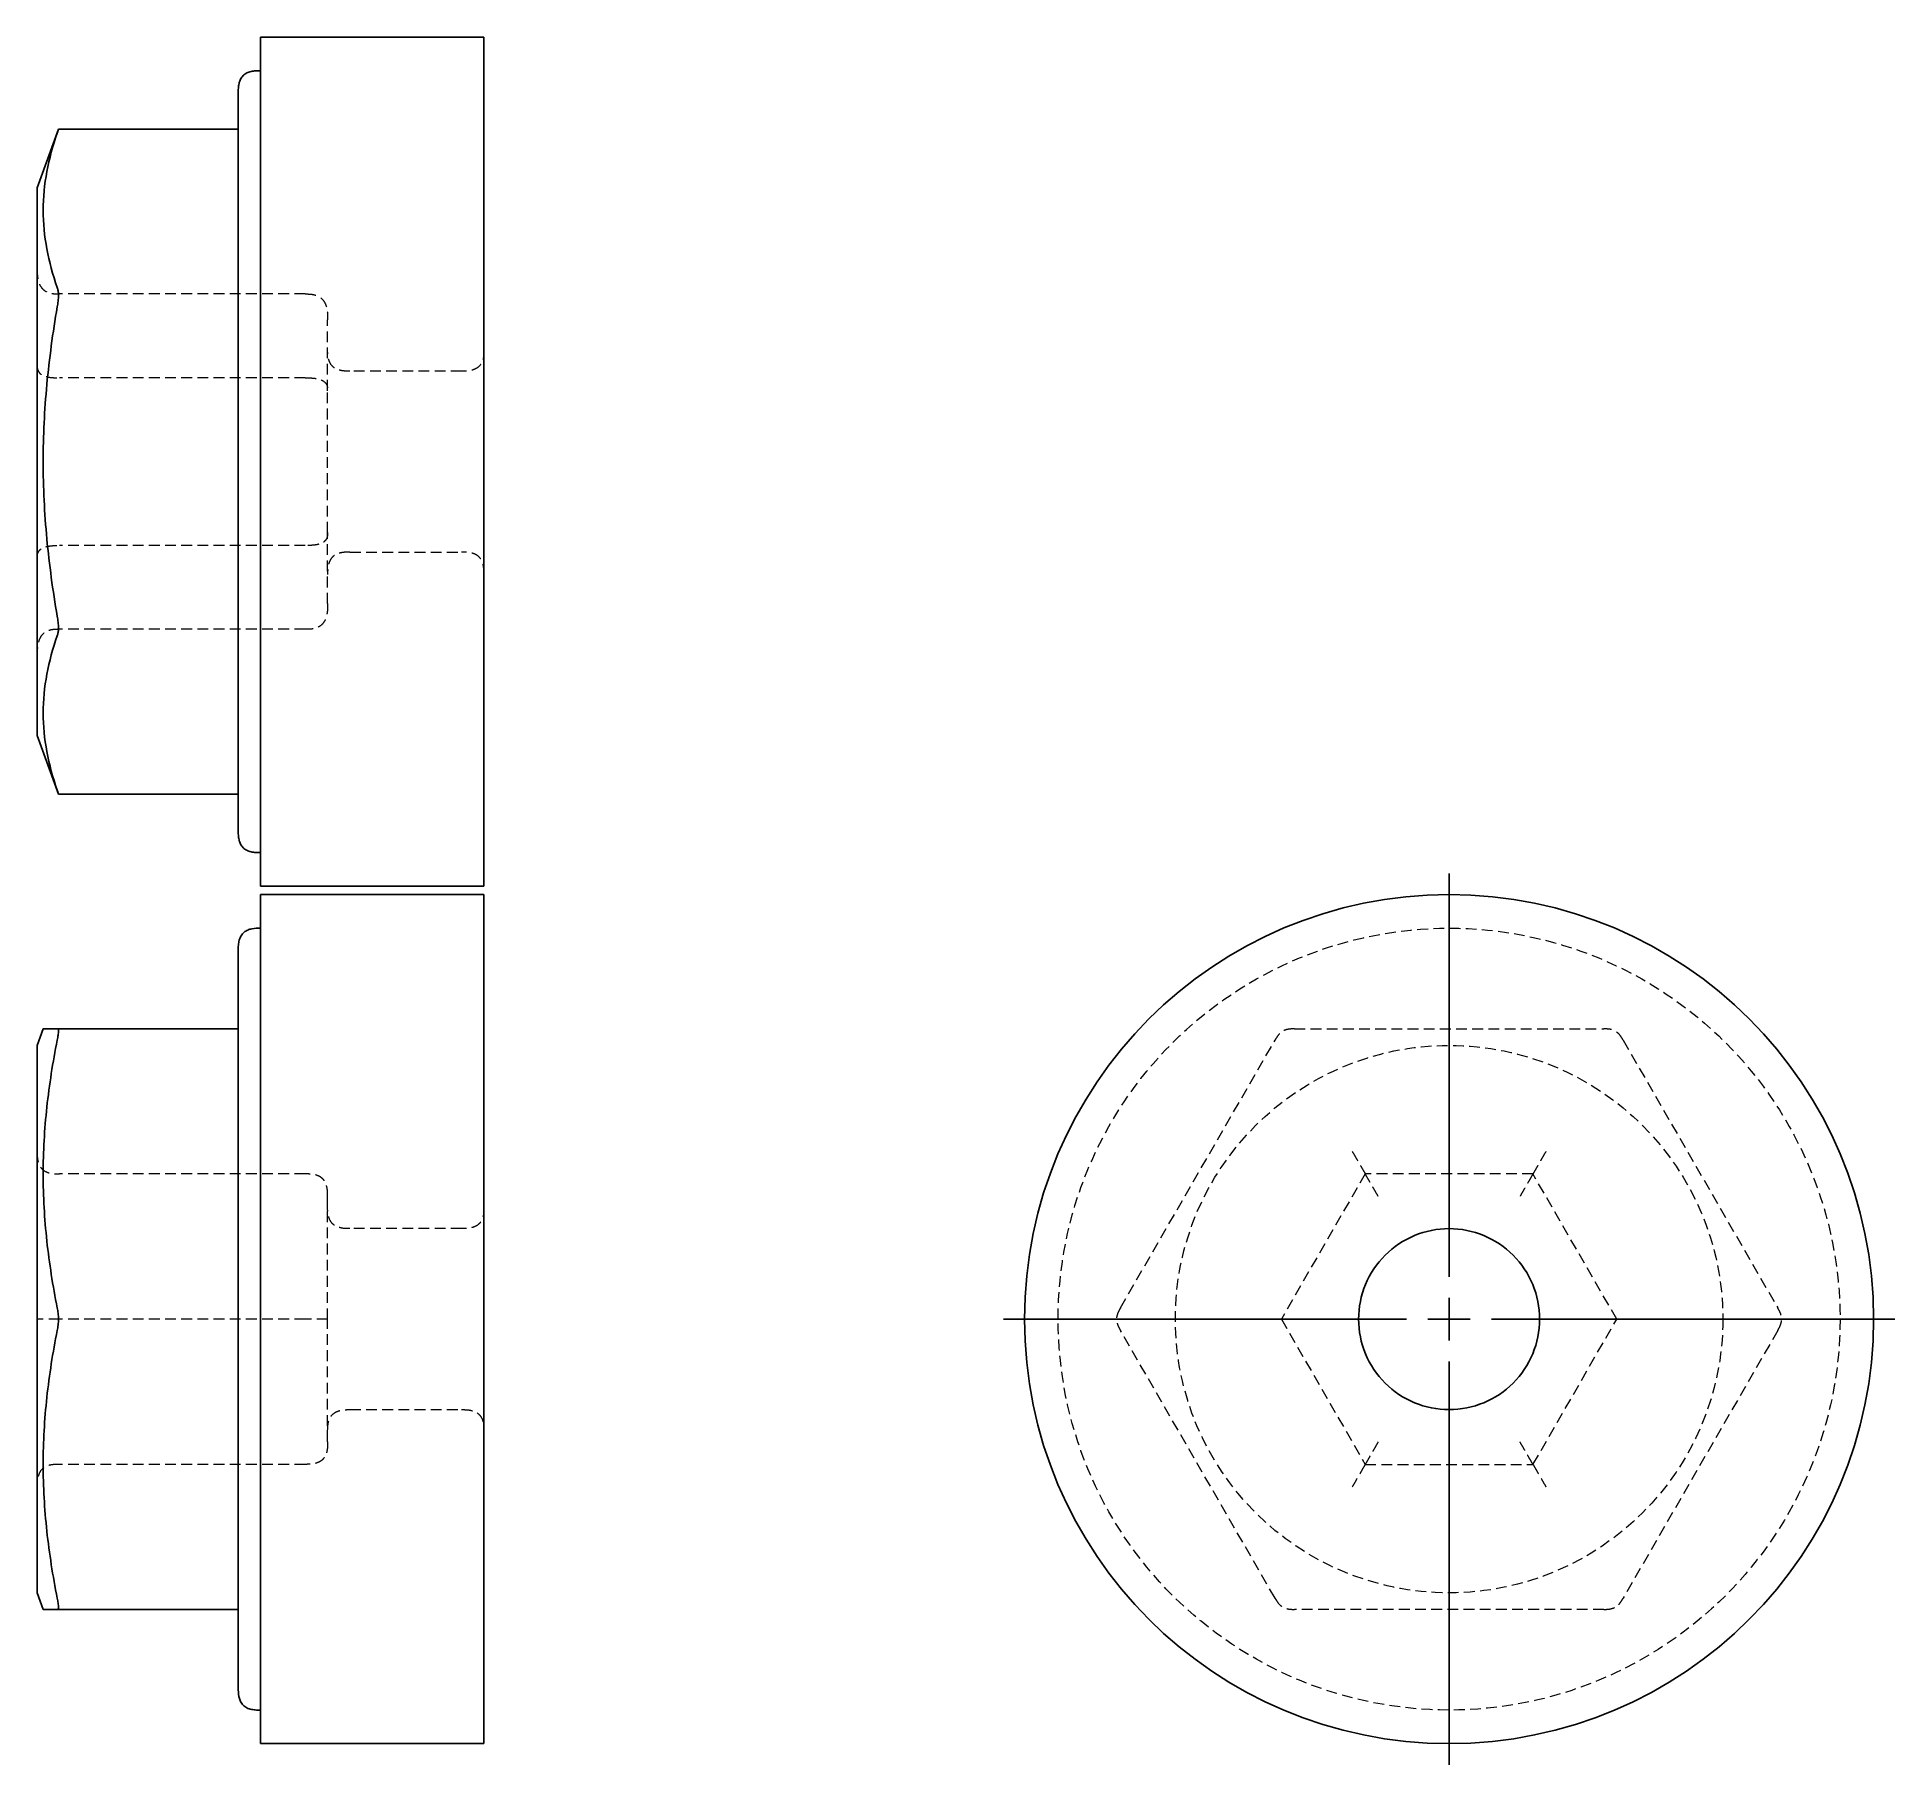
# Model space of a CAD drawing. Header units: millimetres. Extents: x 57 to 276, y 4 to 208.
import ezdxf

# ---------------------------------------------------------------- set-up
doc = ezdxf.new("R2010")
doc.units = ezdxf.units.MM
doc.linetypes.add('HIDDEN', pattern=[1.905, 1.27, -0.635])
doc.layers.add('10', color=7, linetype='Continuous')

# ---------------------------------------------------------------- blocks, each defined once
blk = doc.blocks.new('SW_CENTERMARKSYMBOL_0')
at = {"layer": '10', "color": 0}
for p, q in [((0, 5), (0, 52.5)), ((0, 0), (0, 2.5)), ((-5, 0), (-52.5, 0)), ((0, 0), (-2.5, 0)), ((0, 0), (0, -2.5)), ((0, 0), (2.5, 0)), ((5, 0), (52.5, 0)), ((0, -5), (0, -52.5))]:
    blk.add_line(p, q, dxfattribs=at)

msp = doc.modelspace()

# ---------------------------------------------------------------- linework, layer by layer
at = {"color": 7, "linetype": 'Continuous', "lineweight": 25}
for p, q in [((109.33, 208), (83.02, 208)), ((83.02, 108), (83.02, 208)), ((109.33, 108), (109.33, 208)), ((59.22, 197.17), (56.7, 190.24)), ((80.39, 197.17), (59.22, 197.17)), ((56.7, 125.76), (56.7, 190.24)), ((56.7, 125.76), (59.22, 118.83)), ((59.22, 118.83), (80.39, 118.83)), ((83.02, 108), (109.33, 108)), ((109.33, 107), (83.02, 107)), ((83.02, 57), (83.02, 107)), ((109.33, 57), (109.33, 107)), ((57.41, 91.19), (56.7, 89.24)), ((59.07, 91.19), (80.39, 91.19)), ((56.7, 24.76), (56.7, 89.24)), ((83.02, 7), (83.02, 57)), ((109.33, 7), (109.33, 57)), ((56.7, 24.76), (57.41, 22.81)), ((80.39, 22.81), (59.07, 22.81)), ((83.02, 7), (109.33, 7))]:
    msp.add_line(p, q, dxfattribs=at)
at = {"color": 7, "linetype": 'HIDDEN', "lineweight": 18}
for p, q in [((88.28, 177.75), (59.33, 177.75)), ((90.91, 166.36), (90.91, 174.71)), ((106.7, 168.66), (93.54, 168.66)), ((88.28, 167.88), (59.33, 167.88)), ((90.91, 149.64), (90.91, 166.36)), ((90.91, 141.29), (90.91, 149.64)), ((88.28, 148.12), (59.33, 148.12)), ((93.54, 147.34), (106.7, 147.34)), ((88.28, 138.25), (59.33, 138.25)), ((184.29, 58.32), (202.5, 89.87)), ((204.78, 91.19), (241.22, 91.19)), ((243.5, 89.87), (261.71, 58.32)), ((88.28, 74.11), (59.33, 74.11)), ((213.12, 74.11), (203.25, 57)), ((232.88, 74.11), (213.12, 74.11)), ((242.75, 57), (232.88, 74.11)), ((90.91, 57), (90.91, 71.47)), ((106.7, 67.66), (93.54, 67.66)), ((88.28, 57), (59.33, 57)), ((90.91, 42.53), (90.91, 57)), ((203.25, 57), (213.12, 39.89)), ((232.88, 39.89), (242.75, 57)), ((202.5, 24.13), (184.29, 55.68)), ((261.71, 55.68), (243.5, 24.13)), ((93.54, 46.34), (106.7, 46.34)), ((88.28, 39.89), (59.33, 39.89)), ((213.12, 39.89), (232.88, 39.89)), ((241.22, 22.81), (204.78, 22.81))]:
    msp.add_line(p, q, dxfattribs=at)
at = {"color": 7, "linetype": 'HIDDEN', "lineweight": 18, "flags": 128}
for points in [[(202.5, 89.87), (202.5, 89.87)], [(204.78, 91.19), (204.78, 91.19)], [(241.22, 91.19), (241.22, 91.19)], [(243.5, 89.87), (243.5, 89.87)], [(56.7, 76.74), (56.7, 76.74)], [(59.33, 74.11), (59.33, 74.11)], [(88.28, 74.11), (88.28, 74.11)], [(90.91, 71.47), (90.91, 71.47)], [(184.29, 58.32), (184.29, 58.32)], [(261.71, 58.32), (261.71, 58.32)], [(184.29, 55.68), (184.29, 55.68)], [(261.71, 55.68), (261.71, 55.68)], [(90.91, 42.53), (90.91, 42.53)], [(59.33, 39.89), (59.33, 39.89)], [(88.28, 39.89), (88.28, 39.89)], [(56.7, 37.26), (56.7, 37.26)], [(202.5, 24.13), (202.5, 24.13)], [(243.5, 24.13), (243.5, 24.13)], [(204.78, 22.81), (204.78, 22.81)], [(241.22, 22.81), (241.22, 22.81)]]:
    msp.add_lwpolyline(points, dxfattribs=at)
at = {"color": 7, "linetype": 'Continuous', "lineweight": 25}
msp.add_circle((223, 57), 50, dxfattribs=at)
at = {"color": 7, "linetype": 'HIDDEN', "lineweight": 18}
msp.add_circle((223, 57), 32.24, dxfattribs=at)
at = {"color": 7, "linetype": 'Continuous', "lineweight": 25}
for points, knots in [([(83.02, 204.05), (82.83, 204.05), (82.65, 204.05), (82.27, 204.03), (82.09, 204), (81.72, 203.92), (81.55, 203.86), (81.23, 203.7), (81.09, 203.6), (80.84, 203.35), (80.74, 203.21), (80.58, 202.89), (80.52, 202.72), (80.44, 202.35), (80.41, 202.17), (80.39, 201.79), (80.39, 201.61), (80.39, 201.42)], [0, 0, 0, 0, 0.125, 0.125, 0.25, 0.25, 0.375, 0.375, 0.5, 0.5, 0.625, 0.625, 0.75, 0.75, 0.875, 0.875, 1, 1, 1, 1]), ([(80.39, 114.58), (80.39, 114.58), (80.39, 114.86), (80.39, 115.97), (80.39, 116.8), (80.39, 118.97), (80.39, 120.31), (80.39, 123.49), (80.39, 125.29), (80.39, 129.3), (80.39, 131.5), (80.39, 136.26), (80.39, 138.76), (80.39, 144.01), (80.39, 146.73), (80.39, 152.33), (80.39, 155.16), (80.39, 160.84), (80.39, 163.67), (80.39, 169.27), (80.39, 171.99), (80.39, 177.24), (80.39, 179.74), (80.39, 184.5), (80.39, 186.69), (80.39, 190.71), (80.39, 192.51), (80.39, 195.69), (80.39, 197.03), (80.39, 199.2), (80.39, 200.03), (80.39, 201.14), (80.39, 201.42), (80.39, 201.42)], [0, 0, 0, 0, 0.03125, 0.03125, 0.0625, 0.0625, 0.09375, 0.09375, 0.125, 0.125, 0.15625, 0.15625, 0.1875, 0.1875, 0.21875, 0.21875, 0.25, 0.25, 0.28125, 0.28125, 0.3125, 0.3125, 0.34375, 0.34375, 0.375, 0.375, 0.40625, 0.40625, 0.4375, 0.4375, 0.46875, 0.46875, 0.5, 0.5, 0.5, 0.5]), ([(59.07, 196.71), (59.11, 196.83), (59.15, 196.95), (59.2, 197.12), (59.22, 197.17), (59.22, 197.17)], [0, 0, 0, 0, 0.5, 0.5, 1, 1, 1, 1]), ([(59.07, 178.5), (58.55, 180.01), (58.13, 181.53), (57.56, 184.57), (57.26, 187.61), (57.56, 190.64), (58.13, 193.68), (58.55, 195.2), (59.07, 196.71)], [0, 0, 0, 0, 0.25, 0.25, 0.5, 0.75, 0.75, 1, 1, 1, 1]), ([(59.07, 176.22), (59.11, 176.45), (59.14, 176.68), (59.19, 177.03), (59.2, 177.15), (59.22, 177.37), (59.22, 177.48), (59.22, 177.68), (59.22, 177.78), (59.2, 177.96), (59.19, 178.04), (59.14, 178.26), (59.11, 178.38), (59.07, 178.5)], [0, 0, 0, 0, 0.25, 0.25, 0.375, 0.375, 0.5, 0.5, 0.625, 0.625, 0.75, 0.75, 1, 1, 1, 1]), ([(59.07, 139.78), (58.55, 142.82), (58.13, 145.86), (57.56, 151.93), (57.26, 158), (57.56, 164.07), (58.13, 170.14), (58.55, 173.18), (59.07, 176.22)], [0, 0, 0, 0, 0.25, 0.25, 0.5, 0.75, 0.75, 1, 1, 1, 1]), ([(59.07, 137.5), (59.11, 137.62), (59.14, 137.74), (59.19, 137.96), (59.2, 138.04), (59.22, 138.22), (59.22, 138.31), (59.22, 138.52), (59.22, 138.63), (59.2, 138.85), (59.19, 138.96), (59.14, 139.31), (59.11, 139.55), (59.07, 139.78)], [0, 0, 0, 0, 0.25, 0.25, 0.375, 0.375, 0.5, 0.5, 0.625, 0.625, 0.75, 0.75, 1, 1, 1, 1]), ([(59.07, 119.29), (58.55, 120.8), (58.13, 122.32), (57.56, 125.36), (57.26, 128.39), (57.56, 131.43), (58.13, 134.47), (58.55, 135.99), (59.07, 137.5)], [0, 0, 0, 0, 0.25, 0.25, 0.5, 0.75, 0.75, 1, 1, 1, 1]), ([(59.22, 118.83), (59.22, 118.83), (59.2, 118.89), (59.14, 119.05), (59.11, 119.17), (59.07, 119.29)], [0, 0, 0, 0, 0.5, 0.5, 1, 1, 1, 1]), ([(83.02, 111.95), (82.83, 111.95), (82.65, 111.95), (82.27, 111.97), (82.09, 112), (81.72, 112.08), (81.55, 112.14), (81.23, 112.3), (81.09, 112.4), (80.84, 112.65), (80.74, 112.79), (80.58, 113.11), (80.52, 113.28), (80.44, 113.65), (80.41, 113.83), (80.39, 114.21), (80.39, 114.39), (80.39, 114.58)], [0, 0, 0, 0, 0.125, 0.125, 0.25, 0.25, 0.375, 0.375, 0.5, 0.5, 0.625, 0.625, 0.75, 0.75, 0.875, 0.875, 1, 1, 1, 1]), ([(83.02, 103.05), (82.68, 103.05), (82.16, 103.04), (81.5, 102.85), (81.04, 102.58), (80.69, 102.16), (80.48, 101.63), (80.39, 101.04), (80.39, 100.63), (80.39, 100.42)], [0, 0, 0, 0, 0.231771, 0.352303, 0.470633, 0.590396, 0.720035, 0.858575, 1, 1, 1, 1]), ([(80.39, 57), (80.39, 59.84), (80.39, 62.67), (80.39, 68.27), (80.39, 70.99), (80.39, 76.24), (80.39, 78.74), (80.39, 83.5), (80.39, 85.69), (80.39, 89.71), (80.39, 91.51), (80.39, 94.69), (80.39, 96.03), (80.39, 98.2), (80.39, 99.03), (80.39, 100.14), (80.39, 100.42), (80.39, 100.42)], [0, 0, 0, 0, 0.03125, 0.03125, 0.0625, 0.0625, 0.09375, 0.09375, 0.125, 0.125, 0.15625, 0.15625, 0.1875, 0.1875, 0.21875, 0.21875, 0.25, 0.25, 0.25, 0.25]), ([(59.07, 91.19), (58.83, 91.19), (58.35, 91.19), (57.83, 91.19), (57.51, 91.19), (57.38, 91.19), (57.41, 91.19), (57.42, 91.19)], [0, 0, 0, 0, 0.245156, 0.490633, 0.737319, 0.984524, 1, 1, 1, 1]), ([(59.07, 58.32), (58.55, 60.95), (58.13, 63.57), (57.56, 68.83), (57.26, 74.09), (57.56, 79.35), (58.13, 84.61), (58.55, 87.24), (59.07, 89.87)], [0, 0, 0, 0, 0.25, 0.25, 0.5, 0.75, 0.75, 1, 1, 1, 1]), ([(59.07, 89.87), (59.11, 90.07), (59.14, 90.27), (59.19, 90.54), (59.2, 90.63), (59.22, 90.79), (59.22, 90.86), (59.22, 90.98), (59.22, 91.03), (59.2, 91.1), (59.19, 91.13), (59.14, 91.18), (59.11, 91.19), (59.07, 91.19)], [0, 0, 0, 0, 0.25, 0.25, 0.375, 0.375, 0.5, 0.5, 0.625, 0.625, 0.75, 0.75, 1, 1, 1, 1]), ([(233.66, 57), (233.66, 58.4), (233.38, 59.79), (232.31, 62.37), (231.52, 63.55), (229.55, 65.52), (228.37, 66.31), (225.79, 67.38), (224.4, 67.66), (221.6, 67.66), (220.21, 67.38), (217.63, 66.31), (216.45, 65.52), (214.48, 63.55), (213.69, 62.37), (212.62, 59.79), (212.34, 58.4), (212.34, 57)], [0, 0, 0, 0, 0.125, 0.125, 0.25, 0.25, 0.375, 0.375, 0.5, 0.5, 0.625, 0.625, 0.75, 0.75, 0.875, 0.875, 1, 1, 1, 1]), ([(59.07, 55.68), (59.11, 55.89), (59.14, 56.09), (59.19, 56.42), (59.2, 56.53), (59.22, 56.76), (59.22, 56.88), (59.22, 57.24), (59.2, 57.47), (59.14, 57.91), (59.11, 58.11), (59.07, 58.32)], [0, 0, 0, 0, 0.25, 0.25, 0.375, 0.375, 0.5, 0.5, 0.75, 0.75, 1, 1, 1, 1]), ([(80.39, 13.58), (80.39, 13.58), (80.39, 13.86), (80.39, 14.97), (80.39, 15.8), (80.39, 17.97), (80.39, 19.31), (80.39, 22.49), (80.39, 24.29), (80.39, 28.3), (80.39, 30.5), (80.39, 35.26), (80.39, 37.76), (80.39, 43.01), (80.39, 45.72), (80.39, 51.33), (80.39, 54.16), (80.39, 57)], [0.75, 0.75, 0.75, 0.75, 0.78125, 0.78125, 0.8125, 0.8125, 0.84375, 0.84375, 0.875, 0.875, 0.90625, 0.90625, 0.9375, 0.9375, 0.96875, 0.96875, 1, 1, 1, 1]), ([(212.34, 57), (212.34, 55.6), (212.62, 54.21), (213.69, 51.63), (214.48, 50.45), (216.45, 48.48), (217.63, 47.69), (220.21, 46.62), (221.6, 46.34), (224.4, 46.34), (225.79, 46.62), (228.37, 47.69), (229.55, 48.48), (231.52, 50.45), (232.31, 51.63), (233.38, 54.21), (233.66, 55.6), (233.66, 57)], [0, 0, 0, 0, 0.125, 0.125, 0.25, 0.25, 0.375, 0.375, 0.5, 0.5, 0.625, 0.625, 0.75, 0.75, 0.875, 0.875, 1, 1, 1, 1]), ([(59.07, 24.13), (58.55, 26.76), (58.13, 29.39), (57.56, 34.65), (57.26, 39.91), (57.56, 45.17), (58.13, 50.43), (58.55, 53.05), (59.07, 55.68)], [0, 0, 0, 0, 0.25, 0.25, 0.5, 0.75, 0.75, 1, 1, 1, 1]), ([(59.07, 22.81), (59.11, 22.81), (59.14, 22.82), (59.19, 22.87), (59.2, 22.9), (59.22, 22.97), (59.22, 23.02), (59.22, 23.14), (59.22, 23.21), (59.2, 23.36), (59.19, 23.45), (59.14, 23.73), (59.11, 23.93), (59.07, 24.13)], [0, 0, 0, 0, 0.25, 0.25, 0.375, 0.375, 0.5, 0.5, 0.625, 0.625, 0.75, 0.75, 1, 1, 1, 1]), ([(57.42, 22.81), (57.43, 22.81), (57.47, 22.81), (57.8, 22.81), (58.32, 22.81), (58.82, 22.81), (59.07, 22.81)], [0, 0, 0, 0, 0.237088, 0.490237, 0.744917, 1, 1, 1, 1]), ([(80.39, 13.58), (80.39, 13.24), (80.4, 12.72), (80.59, 12.06), (80.85, 11.6), (81.28, 11.25), (81.81, 11.04), (82.4, 10.95), (82.81, 10.95), (83.02, 10.95)], [0, 0, 0, 0, 0.231771, 0.352303, 0.470633, 0.590396, 0.720035, 0.858575, 1, 1, 1, 1])]:
    msp.add_open_spline(points, degree=3, knots=knots, dxfattribs=at)
at = {"color": 7, "linetype": 'HIDDEN', "lineweight": 18}
for points, knots in [([(56.7, 180.79), (56.7, 180.6), (56.7, 180.21), (56.75, 179.67), (56.86, 179.2), (57, 178.83), (57.19, 178.51), (57.45, 178.23), (57.78, 178.01), (58.19, 177.85), (58.71, 177.76), (59.11, 177.75), (59.33, 177.75)], [0, 0, 0, 0, 0.12336, 0.248116, 0.342635, 0.425969, 0.498533, 0.58083, 0.663673, 0.748924, 0.858249, 1, 1, 1, 1]), ([(88.28, 177.75), (88.4, 177.75), (88.62, 177.75), (88.94, 177.73), (89.21, 177.69), (89.57, 177.6), (90.01, 177.41), (90.44, 177), (90.74, 176.42), (90.88, 175.78), (90.91, 175.18), (90.91, 174.85), (90.91, 174.71)], [0, 0, 0, 0, 0.074748, 0.141905, 0.200985, 0.251482, 0.37821, 0.501488, 0.620253, 0.787143, 0.914137, 1, 1, 1, 1]), ([(93.54, 168.66), (93.36, 168.66), (93.17, 168.66), (92.8, 168.68), (92.61, 168.71), (92.25, 168.79), (92.07, 168.85), (91.75, 169.01), (91.61, 169.11), (91.37, 169.36), (91.27, 169.5), (91.11, 169.82), (91.05, 169.99), (90.96, 170.36), (90.94, 170.55), (90.91, 170.92), (90.91, 171.11), (90.91, 171.29)], [0, 0, 0, 0, 0.125, 0.125, 0.25, 0.25, 0.375, 0.375, 0.5, 0.5, 0.625, 0.625, 0.75, 0.75, 0.875, 0.875, 1, 1, 1, 1]), ([(109.33, 171.29), (109.33, 171.11), (109.33, 170.92), (109.31, 170.55), (109.28, 170.36), (109.2, 169.99), (109.14, 169.82), (108.98, 169.5), (108.88, 169.36), (108.63, 169.11), (108.49, 169.01), (108.17, 168.85), (108, 168.79), (107.63, 168.71), (107.45, 168.68), (107.07, 168.66), (106.89, 168.66), (106.7, 168.66)], [0, 0, 0, 0, 0.125, 0.125, 0.25, 0.25, 0.375, 0.375, 0.5, 0.5, 0.625, 0.625, 0.75, 0.75, 0.875, 0.875, 1, 1, 1, 1]), ([(56.7, 169.4), (56.7, 169.3), (56.7, 169.1), (56.75, 168.83), (56.86, 168.6), (57, 168.42), (57.19, 168.25), (57.45, 168.12), (57.78, 168.01), (58.19, 167.92), (58.71, 167.88), (59.11, 167.88), (59.33, 167.88)], [0, 0, 0, 0, 0.12336, 0.248116, 0.342635, 0.425969, 0.498533, 0.58083, 0.663673, 0.748924, 0.858249, 1, 1, 1, 1]), ([(88.28, 167.88), (88.4, 167.88), (88.62, 167.87), (88.94, 167.86), (89.21, 167.84), (89.57, 167.8), (90.01, 167.7), (90.44, 167.5), (90.74, 167.21), (90.88, 166.89), (90.91, 166.59), (90.91, 166.42), (90.91, 166.36)], [0, 0, 0, 0, 0.074748, 0.141905, 0.200985, 0.251482, 0.37821, 0.501488, 0.620253, 0.787143, 0.914137, 1, 1, 1, 1]), ([(90.91, 149.64), (90.91, 149.55), (90.91, 149.35), (90.86, 149.08), (90.75, 148.84), (90.61, 148.66), (90.42, 148.5), (90.16, 148.36), (89.83, 148.25), (89.42, 148.17), (88.9, 148.13), (88.5, 148.13), (88.28, 148.12)], [0, 0, 0, 0, 0.124223, 0.249844, 0.344065, 0.427295, 0.499964, 0.58205, 0.664746, 0.749871, 0.858772, 1, 1, 1, 1]), ([(56.7, 146.6), (56.7, 146.7), (56.7, 146.9), (56.75, 147.17), (56.86, 147.4), (57, 147.59), (57.2, 147.75), (57.45, 147.89), (57.79, 148), (58.19, 148.07), (58.72, 148.13), (59.11, 148.12), (59.33, 148.12)], [0, 0, 0, 0, 0.124223, 0.249844, 0.344065, 0.427295, 0.499964, 0.58205, 0.664746, 0.749871, 0.858772, 1, 1, 1, 1]), ([(93.54, 147.34), (93.36, 147.34), (93.17, 147.34), (92.8, 147.32), (92.61, 147.29), (92.25, 147.21), (92.07, 147.15), (91.75, 146.99), (91.61, 146.89), (91.37, 146.64), (91.27, 146.5), (91.11, 146.18), (91.05, 146.01), (90.96, 145.64), (90.94, 145.45), (90.91, 145.08), (90.91, 144.89), (90.91, 144.71)], [0, 0, 0, 0, 0.125, 0.125, 0.25, 0.25, 0.375, 0.375, 0.5, 0.5, 0.625, 0.625, 0.75, 0.75, 0.875, 0.875, 1, 1, 1, 1]), ([(109.33, 144.71), (109.33, 144.89), (109.33, 145.08), (109.31, 145.45), (109.28, 145.64), (109.2, 146.01), (109.14, 146.18), (108.98, 146.5), (108.88, 146.64), (108.63, 146.89), (108.49, 146.99), (108.17, 147.15), (108, 147.21), (107.63, 147.29), (107.45, 147.32), (107.07, 147.34), (106.89, 147.34), (106.7, 147.34)], [0, 0, 0, 0, 0.125, 0.125, 0.25, 0.25, 0.375, 0.375, 0.5, 0.5, 0.625, 0.625, 0.75, 0.75, 0.875, 0.875, 1, 1, 1, 1]), ([(90.91, 141.29), (90.91, 141.09), (90.91, 140.7), (90.86, 140.16), (90.76, 139.7), (90.61, 139.33), (90.42, 139), (90.17, 138.73), (89.83, 138.51), (89.42, 138.35), (88.9, 138.25), (88.5, 138.25), (88.28, 138.25)], [0, 0, 0, 0, 0.12336, 0.248116, 0.342635, 0.425969, 0.498533, 0.58083, 0.663673, 0.748924, 0.858249, 1, 1, 1, 1]), ([(59.33, 138.25), (59.22, 138.25), (58.99, 138.25), (58.68, 138.23), (58.4, 138.19), (58.04, 138.1), (57.6, 137.91), (57.17, 137.5), (56.88, 136.92), (56.74, 136.28), (56.7, 135.68), (56.7, 135.34), (56.7, 135.21)], [0, 0, 0, 0, 0.074748, 0.141905, 0.200985, 0.251482, 0.37821, 0.501488, 0.620253, 0.787143, 0.914137, 1, 1, 1, 1]), ([(204.78, 91.19), (204.67, 91.19), (204.55, 91.19), (204.32, 91.17), (204.2, 91.16), (203.85, 91.11), (203.62, 91.04), (203.21, 90.8), (203.04, 90.64), (202.81, 90.36), (202.74, 90.26), (202.62, 90.07), (202.56, 89.97), (202.5, 89.87)], [0, 0, 0, 0, 0.125, 0.125, 0.25, 0.25, 0.5, 0.5, 0.75, 0.75, 0.875, 0.875, 1, 1, 1, 1]), ([(243.5, 89.87), (243.44, 89.97), (243.38, 90.07), (243.26, 90.26), (243.19, 90.36), (242.96, 90.64), (242.79, 90.8), (242.38, 91.04), (242.15, 91.11), (241.8, 91.16), (241.68, 91.17), (241.45, 91.19), (241.33, 91.19), (241.22, 91.19)], [0, 0, 0, 0, 0.125, 0.125, 0.25, 0.25, 0.5, 0.5, 0.75, 0.75, 0.875, 0.875, 1, 1, 1, 1]), ([(56.7, 76.74), (56.7, 76.57), (56.7, 76.23), (56.75, 75.76), (56.86, 75.35), (57, 75.04), (57.2, 74.76), (57.45, 74.52), (57.79, 74.33), (58.19, 74.19), (58.72, 74.11), (59.11, 74.11), (59.33, 74.11)], [0, 0, 0, 0, 0.124223, 0.249844, 0.344065, 0.427295, 0.499964, 0.58205, 0.664746, 0.749871, 0.858772, 1, 1, 1, 1]), ([(211.6, 76.74), (211.7, 76.57), (211.9, 76.23), (212.17, 75.76), (212.4, 75.35), (212.59, 75.04), (212.75, 74.76), (212.89, 74.52), (213, 74.33), (213.07, 74.19), (213.13, 74.11), (213.12, 74.11), (213.12, 74.11)], [0, 0, 0, 0, 0.124223, 0.249844, 0.344065, 0.427295, 0.499964, 0.58205, 0.664746, 0.749871, 0.858772, 1, 1, 1, 1]), ([(234.4, 76.74), (234.3, 76.57), (234.1, 76.23), (233.83, 75.76), (233.6, 75.36), (233.42, 75.04), (233.25, 74.76), (233.12, 74.52), (233.01, 74.33), (232.92, 74.19), (232.88, 74.11), (232.88, 74.11), (232.88, 74.11)], [0, 0, 0, 0, 0.12336, 0.248116, 0.342635, 0.425969, 0.498533, 0.58083, 0.663673, 0.748924, 0.858249, 1, 1, 1, 1]), ([(90.91, 71.47), (90.91, 71.64), (90.91, 71.98), (90.86, 72.45), (90.75, 72.85), (90.61, 73.18), (90.42, 73.46), (90.16, 73.69), (89.83, 73.88), (89.42, 74.02), (88.9, 74.1), (88.5, 74.1), (88.28, 74.11)], [0, 0, 0, 0, 0.124223, 0.249844, 0.344065, 0.427295, 0.499964, 0.58205, 0.664746, 0.749871, 0.858772, 1, 1, 1, 1]), ([(214.64, 71.47), (214.55, 71.64), (214.35, 71.98), (214.08, 72.45), (213.84, 72.85), (213.66, 73.18), (213.5, 73.46), (213.36, 73.69), (213.25, 73.88), (213.17, 74.02), (213.13, 74.1), (213.13, 74.1), (213.12, 74.11)], [0, 0, 0, 0, 0.124223, 0.249844, 0.344065, 0.427295, 0.499964, 0.58205, 0.664746, 0.749871, 0.858772, 1, 1, 1, 1]), ([(232.88, 74.11), (232.88, 74.11), (232.87, 74.11), (232.86, 74.09), (232.84, 74.05), (232.8, 73.98), (232.7, 73.81), (232.5, 73.45), (232.21, 72.95), (231.89, 72.4), (231.59, 71.88), (231.42, 71.59), (231.36, 71.47)], [0, 0, 0, 0, 0.074748, 0.141905, 0.200985, 0.251482, 0.37821, 0.501488, 0.620253, 0.787143, 0.914137, 1, 1, 1, 1]), ([(93.54, 67.66), (93.2, 67.66), (92.69, 67.67), (92.02, 67.86), (91.56, 68.13), (91.22, 68.55), (91.01, 69.08), (90.91, 69.67), (90.91, 70.08), (90.91, 70.29)], [0, 0, 0, 0, 0.231771, 0.352303, 0.470633, 0.590396, 0.720035, 0.858575, 1, 1, 1, 1]), ([(109.33, 70.29), (109.33, 69.95), (109.32, 69.43), (109.13, 68.77), (108.87, 68.31), (108.44, 67.96), (107.91, 67.75), (107.32, 67.66), (106.91, 67.66), (106.7, 67.66)], [0, 0, 0, 0, 0.231771, 0.352303, 0.470633, 0.590396, 0.720035, 0.858575, 1, 1, 1, 1]), ([(59.33, 57), (59.22, 57), (58.99, 57), (58.68, 57), (58.4, 57), (58.04, 57), (57.6, 57), (57.17, 57), (56.88, 57), (56.74, 57), (56.7, 57), (56.7, 57), (56.7, 57)], [0, 0, 0, 0, 0.074748, 0.141905, 0.200985, 0.251482, 0.37821, 0.501488, 0.620253, 0.787143, 0.914137, 1, 1, 1, 1]), ([(90.91, 57), (90.91, 57), (90.91, 57), (90.86, 57), (90.76, 57), (90.61, 57), (90.42, 57), (90.17, 57), (89.83, 57), (89.42, 57), (88.9, 57), (88.5, 57), (88.28, 57)], [0, 0, 0, 0, 0.12336, 0.248116, 0.342635, 0.425969, 0.498533, 0.58083, 0.663673, 0.748924, 0.858249, 1, 1, 1, 1]), ([(184.29, 58.32), (184.23, 58.22), (184.17, 58.12), (184.06, 57.91), (184.01, 57.8), (183.89, 57.47), (183.83, 57.23), (183.83, 56.77), (183.89, 56.53), (184.01, 56.2), (184.06, 56.09), (184.17, 55.88), (184.23, 55.78), (184.29, 55.68)], [0, 0, 0, 0, 0.125, 0.125, 0.25, 0.25, 0.5, 0.5, 0.75, 0.75, 0.875, 0.875, 1, 1, 1, 1]), ([(203.25, 57), (203.25, 57), (203.25, 57), (203.23, 57), (203.19, 57), (203.1, 57), (202.91, 57), (202.5, 57), (201.92, 57), (201.28, 57), (200.68, 57), (200.34, 57), (200.21, 57)], [0, 0, 0, 0, 0.074748, 0.141905, 0.200985, 0.251482, 0.37821, 0.501488, 0.620253, 0.787143, 0.914137, 1, 1, 1, 1]), ([(206.29, 57), (206.09, 57), (205.7, 57), (205.16, 57), (204.7, 57), (204.33, 57), (204, 57), (203.73, 57), (203.51, 57), (203.35, 57), (203.25, 57), (203.25, 57), (203.25, 57)], [0, 0, 0, 0, 0.12336, 0.248116, 0.342635, 0.425969, 0.498533, 0.58083, 0.663673, 0.748924, 0.858249, 1, 1, 1, 1]), ([(242.75, 57), (242.75, 57), (242.75, 57), (242.73, 57), (242.69, 57), (242.6, 57), (242.41, 57), (242, 57), (241.42, 57), (240.78, 57), (240.18, 57), (239.85, 57), (239.71, 57)], [0, 0, 0, 0, 0.074748, 0.141905, 0.200985, 0.251482, 0.37821, 0.501488, 0.620253, 0.787143, 0.914137, 1, 1, 1, 1]), ([(245.79, 57), (245.6, 57), (245.21, 57), (244.67, 57), (244.2, 57), (243.83, 57), (243.51, 57), (243.23, 57), (243.01, 57), (242.85, 57), (242.76, 57), (242.75, 57), (242.75, 57)], [0, 0, 0, 0, 0.12336, 0.248116, 0.342635, 0.425969, 0.498533, 0.58083, 0.663673, 0.748924, 0.858249, 1, 1, 1, 1]), ([(261.71, 55.68), (261.77, 55.78), (261.83, 55.88), (261.94, 56.09), (261.99, 56.2), (262.11, 56.53), (262.17, 56.77), (262.17, 57.23), (262.11, 57.47), (261.99, 57.8), (261.94, 57.91), (261.83, 58.12), (261.77, 58.22), (261.71, 58.32)], [0, 0, 0, 0, 0.125, 0.125, 0.25, 0.25, 0.5, 0.5, 0.75, 0.75, 0.875, 0.875, 1, 1, 1, 1]), ([(90.91, 43.71), (90.92, 44.05), (90.92, 44.57), (91.11, 45.23), (91.38, 45.69), (91.8, 46.04), (92.34, 46.25), (92.93, 46.34), (93.34, 46.34), (93.54, 46.34)], [0, 0, 0, 0, 0.231771, 0.352303, 0.470633, 0.590396, 0.720035, 0.858575, 1, 1, 1, 1]), ([(106.7, 46.34), (107.04, 46.34), (107.56, 46.33), (108.22, 46.14), (108.68, 45.87), (109.03, 45.45), (109.24, 44.92), (109.33, 44.33), (109.33, 43.92), (109.33, 43.71)], [0, 0, 0, 0, 0.231771, 0.352303, 0.470633, 0.590396, 0.720035, 0.858575, 1, 1, 1, 1]), ([(90.91, 42.53), (90.91, 42.36), (90.91, 42.02), (90.86, 41.55), (90.76, 41.15), (90.61, 40.83), (90.42, 40.55), (90.17, 40.31), (89.83, 40.12), (89.42, 39.98), (88.9, 39.9), (88.5, 39.9), (88.28, 39.89)], [0, 0, 0, 0, 0.1233598, 0.2481158, 0.3426349, 0.4259685, 0.4985332, 0.5808305, 0.6636731, 0.7489242, 0.858249, 1, 1, 1, 1]), ([(214.64, 42.53), (214.55, 42.36), (214.35, 42.02), (214.08, 41.55), (213.85, 41.15), (213.66, 40.83), (213.5, 40.55), (213.36, 40.31), (213.25, 40.12), (213.17, 39.98), (213.12, 39.9), (213.12, 39.9), (213.12, 39.89)], [0, 0, 0, 0, 0.1233598, 0.2481158, 0.3426349, 0.4259685, 0.4985332, 0.5808305, 0.6636731, 0.7489242, 0.858249, 1, 1, 1, 1]), ([(232.88, 39.89), (232.88, 39.9), (232.88, 39.9), (232.87, 39.91), (232.85, 39.95), (232.8, 40.02), (232.71, 40.19), (232.5, 40.54), (232.21, 41.05), (231.89, 41.6), (231.59, 42.12), (231.42, 42.41), (231.36, 42.53)], [0, 0, 0, 0, 0.074748, 0.141905, 0.200985, 0.251482, 0.37821, 0.501488, 0.620253, 0.787143, 0.914137, 1, 1, 1, 1]), ([(59.33, 39.89), (59.22, 39.89), (58.99, 39.89), (58.68, 39.87), (58.4, 39.84), (58.04, 39.77), (57.6, 39.6), (57.17, 39.25), (56.88, 38.74), (56.74, 38.19), (56.7, 37.67), (56.7, 37.38), (56.7, 37.26)], [0, 0, 0, 0, 0.074748, 0.141905, 0.200985, 0.251482, 0.37821, 0.501488, 0.620253, 0.787143, 0.914137, 1, 1, 1, 1]), ([(213.12, 39.89), (213.12, 39.89), (213.13, 39.89), (213.12, 39.87), (213.09, 39.84), (213.05, 39.77), (212.95, 39.6), (212.75, 39.25), (212.46, 38.74), (212.14, 38.19), (211.84, 37.67), (211.67, 37.38), (211.6, 37.26)], [0, 0, 0, 0, 0.074748, 0.141905, 0.200985, 0.251482, 0.37821, 0.501488, 0.620253, 0.787143, 0.914137, 1, 1, 1, 1]), ([(232.88, 39.89), (232.88, 39.89), (232.88, 39.89), (232.89, 39.88), (232.91, 39.84), (232.95, 39.77), (233.05, 39.6), (233.25, 39.24), (233.55, 38.74), (233.86, 38.19), (234.16, 37.67), (234.33, 37.38), (234.4, 37.26)], [0, 0, 0, 0, 0.074748, 0.141905, 0.200985, 0.251482, 0.37821, 0.501488, 0.620253, 0.787143, 0.914137, 1, 1, 1, 1]), ([(202.5, 24.13), (202.56, 24.03), (202.62, 23.93), (202.74, 23.74), (202.81, 23.64), (203.04, 23.36), (203.21, 23.2), (203.62, 22.96), (203.85, 22.89), (204.2, 22.84), (204.32, 22.83), (204.55, 22.81), (204.67, 22.81), (204.78, 22.81)], [0, 0, 0, 0, 0.125, 0.125, 0.25, 0.25, 0.5, 0.5, 0.75, 0.75, 0.875, 0.875, 1, 1, 1, 1]), ([(241.22, 22.81), (241.33, 22.81), (241.45, 22.81), (241.68, 22.83), (241.8, 22.84), (242.15, 22.89), (242.38, 22.96), (242.79, 23.2), (242.96, 23.36), (243.19, 23.64), (243.26, 23.74), (243.38, 23.93), (243.44, 24.03), (243.5, 24.13)], [0, 0, 0, 0, 0.125, 0.125, 0.25, 0.25, 0.5, 0.5, 0.75, 0.75, 0.875, 0.875, 1, 1, 1, 1])]:
    msp.add_open_spline(points, degree=3, knots=knots, dxfattribs=at)
for points in [[(176.95, 57), (176.95, 63.03), (179.35, 75.08), (189.59, 90.41), (204.92, 100.65), (223, 104.25), (241.08, 100.65), (256.41, 90.41), (266.65, 75.08), (269.05, 63.03), (269.05, 57)], [(269.05, 57), (269.05, 50.97), (266.65, 38.92), (256.41, 23.59), (241.08, 13.35), (223, 9.75), (204.92, 13.35), (189.59, 23.59), (179.35, 38.92), (176.95, 50.97), (176.95, 57)]]:
    msp.add_open_spline(points, degree=3, dxfattribs=at)

# ---------------------------------------------------------------- block references
at = {"layer": '10'}
msp.add_blockref('SW_CENTERMARKSYMBOL_0', (223, 57), dxfattribs=at)

doc.saveas('drawing.dxf')
